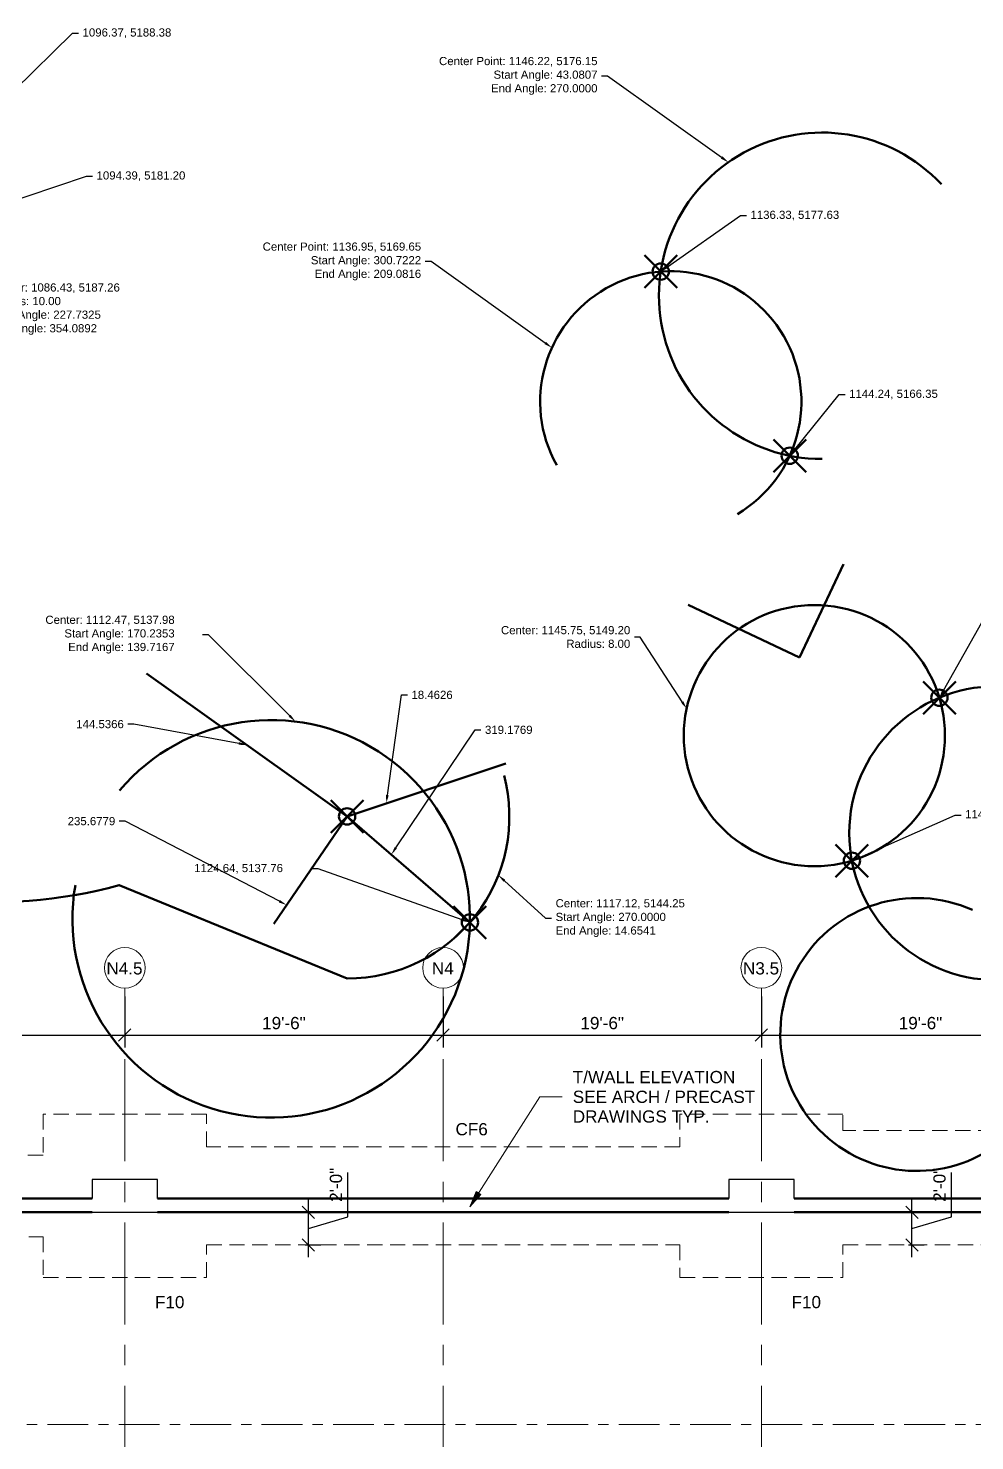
# Model space of a CAD drawing. Header units: feet. Extents: x 983 to 6590, y 136 to 5209.
# Drawn here: x 1097.6 to 1155.6, y 5106 to 5192.5 of the extents above; entities that cross this region are included whole.
import ezdxf
from ezdxf import colors
from ezdxf.entities.mleader import LeaderData, LeaderLine
from ezdxf.math import Vec2, Vec3

# ---------------------------------------------------------------- set-up
doc = ezdxf.new("R2010")
doc.units = ezdxf.units.FT
doc.header["$LTSCALE"] = 5
doc.header["$MEASUREMENT"] = 0
doc.header["$PDMODE"] = 35
doc.header["$PDSIZE"] = 1
for name, pattern in [('CENTER', [2, 1.25, -0.25, 0.25, -0.25]), ('Grid Line 1_2_', [0.875, 0.5, -0.125, 0.125, -0.125]), ('Hidden', [0.28125, 0.1875, -0.09375])]:
    doc.linetypes.add(name, pattern=pattern)
doc.layers.get('0').update_dxf_attribs({"color": 250})
doc.layers.get('Defpoints').update_dxf_attribs({"color": 250})
for name, color, linetype, lineweight in [('A-ANNO-DIMS', 250, 'Continuous', 9), ('A-DETL-MBND', 5, 'Hidden', 9), ('A-WALL', 250, 'Continuous', 13), ('G-ANNO-TEXT', 250, 'Continuous', 9), ('G-ANNO-TTLB-WIDE', 250, 'Continuous', 50), ('S-COLS', 250, 'Continuous', 9), ('S-FNDN-IDEN', 250, 'Continuous', 9), ('S-GRID', 1, 'CENTER', 9), ('S-GRID-IDEN', 1, 'Continuous', 9)]:
    doc.layers.add(name, color=color, linetype=linetype, lineweight=lineweight)
doc.styles.add('Arial', font='arial.ttf')
doc.styles.get("Standard").update_dxf_attribs({"font": 'arial.ttf'})
doc.dimstyles.new('Linear_-_3_32__Arial', dxfattribs={"dimtxt": 0.75, "dimasz": 0.75, "dimexe": 0.75, "dimexo": 0.5, "dimgap": 0.35, "dimtad": 1, "dimdec": 4, "dimlfac": 12, "dimrnd": 0.0625, "dimzin": 3, "dimdsep": 46, "dimlunit": 4, "dimtxsty": 'Arial', "dimblk1": 'OBLIQUE', "dimblk2": 'OBLIQUE', "dimsah": 1, "dimcen": 0.09, "dimdle": 0.75, "dimazin": 0, "dimtfac": 1, "dimtdec": 4, "dimtmove": 1, "dimatfit": 2, "dimfxl": 1, "dimtvp": 1, "dimfrac": 2, "dimtolj": 1, "dimtzin": 0, "dimarcsym": 2})

# ---------------------------------------------------------------- blocks, each defined once
blk = doc.blocks.new('Grid - Tag_Column_Grid_Head-327277-NORTH GARAGE FOUNDATION PLAN')
at = {"layer": 'S-GRID-IDEN'}
blk.add_circle((0, 0), 0.156, dxfattribs=at)
blk = doc.blocks.new('_Oblique')
at = {"color": 0, "linetype": 'ByBlock', "lineweight": -2}
blk.add_line((-0.5, -0.5), (0.5, 0.5), dxfattribs=at)
blk = doc.blocks.new('*D223')
at = {"layer": 'A-ANNO-DIMS', "color": 0, "lineweight": -2, "transparency": 16777216}
for p, q in [((1154.151, 5119.727), (1154.151, 5122.434)), ((1151.728, 5117.25), (1151.728, 5120.75)), ((1151.521, 5120), (1152.478, 5120)), ((1151.728, 5119), (1154.151, 5119.727)), ((1151.521, 5118), (1152.478, 5118))]:
    blk.add_line(p, q, dxfattribs=at)
at = {"layer": 'Defpoints', "color": 0, "transparency": 16777216}
for p in [(1151.021, 5120), (1151.728, 5120), (1151.021, 5118)]:
    blk.add_point(p, dxfattribs=at)
at = {"layer": 'A-ANNO-DIMS', "color": 0, "lineweight": -2, "transparency": 16777216, "xscale": 0.75, "yscale": 0.75, "zscale": 0.75}
for p, rotation in [((1151.728, 5120), 90), ((1151.728, 5118), 270)]:
    blk.add_blockref('_Oblique', p, dxfattribs=dict(at, rotation=rotation))
at = {"layer": 'A-ANNO-DIMS', "color": 0, "transparency": 16777216, "insert": (1153.418, 5121.681), "char_height": 0.75, "width": 3.20675, "attachment_point": 5, "rotation": 90, "style": 'Arial'}
blk.add_mtext('\\A1;2\'-0"', dxfattribs=at)
blk = doc.blocks.new('*D224')
at = {"layer": 'A-ANNO-DIMS', "color": 0, "lineweight": -2, "transparency": 16777216}
for p, q in [((1117.175, 5119.727), (1117.175, 5122.434)), ((1114.751, 5117.25), (1114.751, 5120.75)), ((1114.544, 5120), (1115.501, 5120)), ((1114.751, 5119), (1117.175, 5119.727)), ((1114.544, 5118), (1115.501, 5118))]:
    blk.add_line(p, q, dxfattribs=at)
at = {"layer": 'Defpoints', "color": 0, "transparency": 16777216}
for p in [(1114.044, 5120), (1114.751, 5120), (1114.044, 5118)]:
    blk.add_point(p, dxfattribs=at)
at = {"layer": 'A-ANNO-DIMS', "color": 0, "lineweight": -2, "transparency": 16777216, "xscale": 0.75, "yscale": 0.75, "zscale": 0.75}
for p, rotation in [((1114.751, 5120), 90), ((1114.751, 5118), 270)]:
    blk.add_blockref('_Oblique', p, dxfattribs=dict(at, rotation=rotation))
at = {"layer": 'A-ANNO-DIMS', "color": 0, "transparency": 16777216, "insert": (1116.442, 5121.681), "char_height": 0.75, "width": 3.20675, "attachment_point": 5, "rotation": 90, "style": 'Arial'}
blk.add_mtext('\\A1;2\'-0"', dxfattribs=at)
blk = doc.blocks.new('*D248')
at = {"layer": 'A-ANNO-DIMS', "color": 0, "lineweight": -2, "transparency": 16777216}
for p, q in [((1084, 5133.227), (1084, 5130.102)), ((1103.5, 5133.227), (1103.5, 5130.102)), ((1083.25, 5130.852), (1104.25, 5130.852))]:
    blk.add_line(p, q, dxfattribs=at)
at = {"layer": 'Defpoints', "color": 0, "transparency": 16777216}
for p in [(1084, 5133.727), (1103.5, 5133.727), (1103.5, 5130.852)]:
    blk.add_point(p, dxfattribs=at)
at = {"layer": 'A-ANNO-DIMS', "color": 0, "lineweight": -2, "transparency": 16777216, "xscale": 0.75, "yscale": 0.75, "zscale": 0.75, "rotation": 180}
blk.add_blockref('_Oblique', (1084, 5130.852), dxfattribs=at)
at = {"layer": 'A-ANNO-DIMS', "color": 0, "lineweight": -2, "transparency": 16777216, "xscale": 0.75, "yscale": 0.75, "zscale": 0.75}
blk.add_blockref('_Oblique', (1103.5, 5130.852), dxfattribs=at)
at = {"layer": 'A-ANNO-DIMS', "color": 0, "transparency": 16777216, "insert": (1093.75, 5131.585), "char_height": 0.75, "attachment_point": 5, "style": 'Arial'}
blk.add_mtext('\\A1;19\'-6"', dxfattribs=at)
blk = doc.blocks.new('*D249')
at = {"layer": 'A-ANNO-DIMS', "color": 0, "lineweight": -2, "transparency": 16777216}
for p, q in [((1103.5, 5133.227), (1103.5, 5130.102)), ((1123, 5133.227), (1123, 5130.102)), ((1102.75, 5130.852), (1123.75, 5130.852))]:
    blk.add_line(p, q, dxfattribs=at)
at = {"layer": 'Defpoints', "color": 0, "transparency": 16777216}
for p in [(1103.5, 5133.727), (1123, 5133.727), (1123, 5130.852)]:
    blk.add_point(p, dxfattribs=at)
at = {"layer": 'A-ANNO-DIMS', "color": 0, "lineweight": -2, "transparency": 16777216, "xscale": 0.75, "yscale": 0.75, "zscale": 0.75, "rotation": 180}
blk.add_blockref('_Oblique', (1103.5, 5130.852), dxfattribs=at)
at = {"layer": 'A-ANNO-DIMS', "color": 0, "lineweight": -2, "transparency": 16777216, "xscale": 0.75, "yscale": 0.75, "zscale": 0.75}
blk.add_blockref('_Oblique', (1123, 5130.852), dxfattribs=at)
at = {"layer": 'A-ANNO-DIMS', "color": 0, "transparency": 16777216, "insert": (1113.25, 5131.585), "char_height": 0.75, "attachment_point": 5, "style": 'Arial'}
blk.add_mtext('\\A1;19\'-6"', dxfattribs=at)
blk = doc.blocks.new('*D250')
at = {"layer": 'A-ANNO-DIMS', "color": 0, "lineweight": -2, "transparency": 16777216}
for p, q in [((1123, 5133.227), (1123, 5130.102)), ((1142.5, 5133.227), (1142.5, 5130.102)), ((1122.25, 5130.852), (1143.25, 5130.852))]:
    blk.add_line(p, q, dxfattribs=at)
at = {"layer": 'Defpoints', "color": 0, "transparency": 16777216}
for p in [(1123, 5133.727), (1142.5, 5133.727), (1142.5, 5130.852)]:
    blk.add_point(p, dxfattribs=at)
at = {"layer": 'A-ANNO-DIMS', "color": 0, "lineweight": -2, "transparency": 16777216, "xscale": 0.75, "yscale": 0.75, "zscale": 0.75, "rotation": 180}
blk.add_blockref('_Oblique', (1123, 5130.852), dxfattribs=at)
at = {"layer": 'A-ANNO-DIMS', "color": 0, "lineweight": -2, "transparency": 16777216, "xscale": 0.75, "yscale": 0.75, "zscale": 0.75}
blk.add_blockref('_Oblique', (1142.5, 5130.852), dxfattribs=at)
at = {"layer": 'A-ANNO-DIMS', "color": 0, "transparency": 16777216, "insert": (1132.75, 5131.585), "char_height": 0.75, "attachment_point": 5, "style": 'Arial'}
blk.add_mtext('\\A1;19\'-6"', dxfattribs=at)
blk = doc.blocks.new('*D251')
at = {"layer": 'A-ANNO-DIMS', "color": 0, "lineweight": -2, "transparency": 16777216}
for p, q in [((1142.5, 5133.227), (1142.5, 5130.102)), ((1162, 5133.227), (1162, 5130.102)), ((1141.75, 5130.852), (1162.75, 5130.852))]:
    blk.add_line(p, q, dxfattribs=at)
at = {"layer": 'Defpoints', "color": 0, "transparency": 16777216}
for p in [(1142.5, 5133.727), (1162, 5133.727), (1162, 5130.852)]:
    blk.add_point(p, dxfattribs=at)
at = {"layer": 'A-ANNO-DIMS', "color": 0, "lineweight": -2, "transparency": 16777216, "xscale": 0.75, "yscale": 0.75, "zscale": 0.75, "rotation": 180}
blk.add_blockref('_Oblique', (1142.5, 5130.852), dxfattribs=at)
at = {"layer": 'A-ANNO-DIMS', "color": 0, "lineweight": -2, "transparency": 16777216, "xscale": 0.75, "yscale": 0.75, "zscale": 0.75}
blk.add_blockref('_Oblique', (1162, 5130.852), dxfattribs=at)
at = {"layer": 'A-ANNO-DIMS', "color": 0, "transparency": 16777216, "insert": (1152.25, 5131.585), "char_height": 0.75, "attachment_point": 5, "style": 'Arial'}
blk.add_mtext('\\A1;19\'-6"', dxfattribs=at)

msp = doc.modelspace()

# ---------------------------------------------------------------- hatches: boundary and pattern name
at = {"layer": 'G-ANNO-TEXT'}
msp.add_hatch(color=7, dxfattribs=at).paths.add_polyline_path([(1124.6306219, 5120.3299065), (1125.3171888, 5121.0780489), (1125.019904, 5121.2677501)], flags=0)

# ---------------------------------------------------------------- linework, layer by layer
at = {"layer": 'A-DETL-MBND'}
for points in [[(1212, 4995), (1212, 5107.8333333), (1209.5208333, 5107.8333333), (1209.5208333, 5108), (1212, 5108), (1212, 5118), (1212, 5125), (1205, 5125), (1185, 5125), (1185, 5126), (1175, 5126), (1175, 5125), (1147.5, 5125), (1147.5, 5126), (1137.5, 5126), (1137.5, 5124), (1108.5, 5124), (1108.5, 5126), (1098.5, 5126), (1098.5, 5123.5), (1069.5, 5123.5)], [(1069.5, 5118.5), (1098.5, 5118.5), (1098.5, 5116), (1108.5, 5116), (1108.5, 5118), (1137.5, 5118), (1137.5, 5116), (1147.5, 5116), (1147.5, 5118), (1175, 5118), (1175, 5116), (1176.9166667, 5116), (1176.9166667, 5112), (1175, 5112), (1175, 5102)]]:
    msp.add_lwpolyline(points, dxfattribs=at)
at = {"layer": 'A-WALL', "lineweight": 50}
for p, q in [((1101.5, 5120.8333333), (1066.5, 5120.8333333)), ((1140.5, 5120.8333333), (1105.5, 5120.8333333)), ((1178, 5120.8333333), (1144.5, 5120.8333333)), ((1066.5, 5120), (1101.5, 5120)), ((1105.5, 5120), (1140.5, 5120)), ((1144.5, 5120), (1178, 5120))]:
    msp.add_line(p, q, dxfattribs=at)
at = {"layer": 'G-ANNO-TEXT', "color": 7}
for p, q in [((1124.6306219, 5120.3299065), (1128.9336165, 5127.0732221)), ((1128.9336165, 5127.0732221), (1130.3061498, 5127.0732221)), ((1125.019904, 5121.2677501), (1124.6306219, 5120.3299065)), ((1124.6306219, 5120.3299065), (1125.3171888, 5121.0780489)), ((1125.3171888, 5121.0780489), (1125.019904, 5121.2677501))]:
    msp.add_line(p, q, dxfattribs=at)
at = {"layer": 'G-ANNO-TTLB-WIDE'}
for p, q in [((1144.8358068, 5153.9949197), (1147.5246981, 5159.699093)), ((1138.0244508, 5157.2057261), (1144.8358068, 5153.9949197)), ((1117.1232785, 5144.2530066), (1104.837247, 5153.0047161)), ((1117.1232785, 5144.2530066), (1126.8398274, 5147.4970642)), ((1117.1232785, 5144.2530066), (1112.6234478, 5137.6619723)), ((1117.1232785, 5144.2530066), (1124.6438117, 5137.7561608))]:
    msp.add_line(p, q, dxfattribs=at)
msp.add_lwpolyline([(1048.7784133, 5135.121209), (1062.5765055, 5142.4592522, -0.2493720334), (1081.4580776, 5142.4592522, 0.1911698935), (1103.1638082, 5140.0401164), (1117.1232785, 5134.3148264)], format="xyb", dxfattribs=at)
for centre, radius in [((1145.748662, 5149.2010772), 8), ((1156.8871985, 5143.2253446), 9)]:
    msp.add_circle(centre, radius, dxfattribs=at)
for centre, radius, start, end in [((1146.2241298, 5176.1484553), 10, 43.080652277, 270), ((1136.9516376, 5169.6547432), 8, 300.722189391, 209.081588322), ((1112.4702666, 5137.9751219), 12.1755142, 170.235306504, 139.716700387), ((1117.1232785, 5144.2530066), 9.9381802, 270, 14.654113615), ((1152.0191533, 5130.8901788), 8.3598753, 65.857622241, 38.926104745)]:
    msp.add_arc(centre, radius, start, end, dxfattribs=at)
for p in [(1136.3346244, 5177.6309136), (1144.2362545, 5166.3480292), (1153.4039959, 5151.523977), (1117.1232785, 5144.2530066), (1148.0467388, 5141.5382551), (1124.6438117, 5137.7561608)]:
    msp.add_point(p, dxfattribs=at)
at = {"layer": 'S-COLS', "lineweight": 30}
for p, q in [((1105.5, 5122), (1101.5, 5122)), ((1101.5, 5122), (1101.5, 5120.8333333)), ((1105.5, 5120.8333333), (1105.5, 5122)), ((1144.5, 5122), (1140.5, 5122)), ((1140.5, 5122), (1140.5, 5120.8333333)), ((1144.5, 5120.8333333), (1144.5, 5122)), ((1101.5, 5120), (1105.5, 5120)), ((1140.5, 5120), (1144.5, 5120))]:
    msp.add_line(p, q, dxfattribs=at)
at = {"layer": 'S-GRID'}
for p, q in [((1103.5, 4983.1206391), (1103.5, 5133.7266495)), ((1123, 4983.1206391), (1123, 5133.7266495)), ((1142.5, 4983.1206391), (1142.5, 5133.7266495))]:
    msp.add_line(p, q, dxfattribs=at)
at = {"layer": 'S-GRID', "linetype": 'Grid Line 1_2_'}
for p, q in [((1223.7579736, 5120), (987.5957821, 5120)), ((1223.7579736, 5107), (987.5957821, 5107))]:
    msp.add_line(p, q, dxfattribs=at)

# ---------------------------------------------------------------- block references
at = {"layer": 'S-GRID-IDEN', "xscale": 7.999999999999992, "yscale": 7.999999999999992, "zscale": 7.999999999999992}
for p in [(1103.5, 5134.9766495), (1123, 5134.9766495), (1142.5, 5134.9766495)]:
    msp.add_blockref('Grid - Tag_Column_Grid_Head-327277-NORTH GARAGE FOUNDATION PLAN', p, dxfattribs=at)

# ---------------------------------------------------------------- texts
at = {"layer": 'G-ANNO-TEXT', "color": 7, "char_height": 0.75, "attachment_point": 1, "style": 'Arial'}
for s, insert, width in [('T/WALL ELEVATION', (1130.9461498, 5128.6566538), 12.221), ('SEE ARCH / PRECAST ', (1130.9461498, 5127.4483205), 14.0895), ('DRAWINGS TYP.', (1130.9461498, 5126.2399872), 10.302)]:
    msp.add_mtext(s, dxfattribs=dict(at, insert=insert, width=width))
at = {"layer": 'S-FNDN-IDEN', "char_height": 0.75, "attachment_point": 1, "style": 'Arial'}
for s, insert, width in [('CF6', (1123.7601065, 5125.4621824), 2.424), ('F10', (1105.3481904, 5114.8700539), 2.19675), ('F10', (1144.3481904, 5114.8700539), 2.19675)]:
    msp.add_mtext(s, dxfattribs=dict(at, insert=insert, width=width))
at = {"layer": 'S-GRID-IDEN', "char_height": 0.75, "attachment_point": 1, "style": 'Arial'}
for s, insert, width in [('N4.5', (1102.3736313, 5135.316739), 2.70175), ('N4', (1122.3114266, 5135.316739), 1.64125), ('N3.5', (1141.3736313, 5135.316739), 2.70175)]:
    msp.add_mtext(s, dxfattribs=dict(at, insert=insert, width=width))

# ---------------------------------------------------------------- dimensions: what is measured, and where the dimension line sits
at = {"layer": 'A-ANNO-DIMS'}
for base, p1, p2, picture, middle in [((1103.5, 5130.8523046), (1084, 5133.7266495), (1103.5, 5133.7266495), '*D248', (1093.75, 5131.5852344)), ((1123, 5130.8523046), (1103.5, 5133.7266495), (1123, 5133.7266495), '*D249', (1113.25, 5131.5852344)), ((1142.5, 5130.8523046), (1123, 5133.7266495), (1142.5, 5133.7266495), '*D250', (1132.75, 5131.5852344)), ((1162, 5130.8523046), (1142.5, 5133.7266495), (1162, 5133.7266495), '*D251', (1152.25, 5131.5852344))]:
    dim = msp.add_linear_dim(base=base, p1=p1, p2=p2, dimstyle='Linear_-_3_32__Arial', override={"dimscale": 1, "dimpost": '<>'}, dxfattribs=at)
    dim.commit()
    dim.dimension.update_dxf_attribs({"geometry": picture, "text_midpoint": middle})
for base, p1, p2, picture, middle in [((1114.7514555, 5120), (1114.0443487, 5118), (1114.0443487, 5120), '*D224', (1116.442315, 5120.0771368)), ((1151.7276122, 5120), (1151.0205054, 5118), (1151.0205054, 5120), '*D223', (1153.4184717, 5120.0771368))]:
    dim = msp.add_linear_dim(base=base, p1=p1, p2=p2, angle=90, dimstyle='Linear_-_3_32__Arial', override={"dimscale": 1, "dimpost": '<>', "dimfxl": 24}, dxfattribs=at)
    dim.commit()
    dim.dimension.update_dxf_attribs({"geometry": picture, "text_midpoint": middle})

# ---------------------------------------------------------------- leaders
at = {"layer": 'G-ANNO-TTLB-WIDE'}
ml = msp.add_multileader_mtext('Standard', dxfattribs=at)
ml.set_content('1096.37, 5188.38', color=256)
ml.set_leader_properties()
ml.build(insert=Vec2(0, 0))
ml.multileader.update_dxf_attribs({"text_left_attachment_type": 2, "text_right_attachment_type": 2, "dogleg_length": 0.36, "arrow_head_size": 0.5})
ctx = ml.context
ctx.base_point, ctx.char_height, ctx.arrow_head_size, ctx.landing_gap_size, ctx.plane_origin = Vec3(1100.664597, 5192.2301082), 0.5, 0.5, 0.25, Vec3(1096.3718553, 5188.3762164)
ctx.left_attachment, ctx.right_attachment = 2, 2
notes = []
notes.append((ctx, [(0, (1, 1, 0), (1100.304597, 5192.2301082), (1, 0), 0.36, [(0, [(1096.3718553, 5188.3762164)], 0, [])])]))
ctx.mtext.insert, ctx.mtext.flow_direction = Vec3(1100.914597, 5192.5305857), 5
ml = msp.add_multileader_mtext('Standard', dxfattribs=at)
ml.set_content(' Center Point: 1146.22, 5176.15\\PStart Angle: 43.0807 \\PEnd Angle: 270.0000', color=256)
ml.set_leader_properties()
ml.build(insert=Vec2(0, 0))
ml.multileader.update_dxf_attribs({"text_left_attachment_type": 2, "text_right_attachment_type": 2, "dogleg_length": 0.36, "arrow_head_size": 0.5})
ctx = ml.context
ctx.base_point, ctx.char_height, ctx.arrow_head_size, ctx.landing_gap_size, ctx.plane_origin = Vec3(1121.5617204, 5189.612391), 0.5, 0.5, 0.25, Vec3(1140.4727765, 5184.3290382)
ctx.left_attachment, ctx.right_attachment, ctx.text_align_type = 2, 2, 2
notes.append((ctx, [(0, (1, 1, 0), (1133.0707654, 5189.612391), (-1, 0), 0.36, [(0, [(1140.4727765, 5184.3290382)], 0, [])])]))
ctx.mtext.insert, ctx.mtext.width, ctx.mtext.alignment, ctx.mtext.flow_direction = Vec3(1132.4607654, 5190.7787734), 11.899863415, 3, 5
ml = msp.add_multileader_mtext('Standard', dxfattribs=at)
ml.set_content('1094.39, 5181.20', color=256)
ml.set_leader_properties()
ml.build(insert=Vec2(0, 0))
ml.multileader.update_dxf_attribs({"text_left_attachment_type": 2, "text_right_attachment_type": 2, "dogleg_length": 0.36, "arrow_head_size": 0.5})
ctx = ml.context
ctx.base_point, ctx.char_height, ctx.arrow_head_size, ctx.landing_gap_size, ctx.plane_origin = Vec3(1101.5227538, 5183.4701484), 0.5, 0.5, 0.25, Vec3(1094.391581, 5181.199192)
ctx.left_attachment, ctx.right_attachment = 2, 2
notes.append((ctx, [(0, (1, 1, 0), (1101.1627538, 5183.4701484), (1, 0), 0.36, [(0, [(1094.391581, 5181.199192)], 0, [])])]))
ctx.mtext.insert, ctx.mtext.flow_direction = Vec3(1101.7727538, 5183.7706259), 5
ml = msp.add_multileader_mtext('Standard', dxfattribs=at)
ml.set_content('1136.33, 5177.63', color=256)
ml.set_leader_properties()
ml.build(insert=Vec2(0, 0))
ml.multileader.update_dxf_attribs({"text_left_attachment_type": 2, "text_right_attachment_type": 2, "dogleg_length": 0.36, "arrow_head_size": 0.5})
ctx = ml.context
ctx.base_point, ctx.char_height, ctx.arrow_head_size, ctx.landing_gap_size, ctx.plane_origin = Vec3(1141.5832767, 5181.0577031), 0.5, 0.5, 0.25, Vec3(1136.3346244, 5177.6309136)
ctx.left_attachment, ctx.right_attachment = 2, 2
notes.append((ctx, [(0, (1, 1, 0), (1141.2232767, 5181.0577031), (1, 0), 0.36, [(0, [(1136.3346244, 5177.6309136)], 0, [])])]))
ctx.mtext.insert, ctx.mtext.flow_direction = Vec3(1141.8332767, 5181.3581806), 5
ml = msp.add_multileader_mtext('Standard', dxfattribs=at)
ml.set_content(' Center Point: 1136.95, 5169.65\\PStart Angle: 300.7222 \\PEnd Angle: 209.0816', color=256)
ml.set_leader_properties()
ml.build(insert=Vec2(0, 0))
ml.multileader.update_dxf_attribs({"text_left_attachment_type": 2, "text_right_attachment_type": 2, "dogleg_length": 0.36, "arrow_head_size": 0.5})
ctx = ml.context
ctx.base_point, ctx.char_height, ctx.arrow_head_size, ctx.landing_gap_size, ctx.plane_origin = Vec3(1110.7532361, 5178.24481), 0.5, 0.5, 0.25, Vec3(1129.6670208, 5172.9614572)
ctx.left_attachment, ctx.right_attachment, ctx.text_align_type = 2, 2, 2
notes.append((ctx, [(0, (1, 1, 0), (1122.2650097, 5178.24481), (-1, 0), 0.36, [(0, [(1129.6670208, 5172.9614572)], 0, [])])]))
ctx.mtext.insert, ctx.mtext.width, ctx.mtext.alignment, ctx.mtext.flow_direction = Vec3(1121.6550097, 5179.4111924), 11.899863415, 3, 5
ml = msp.add_multileader_mtext('Standard', dxfattribs=at)
ml.set_content('Center: 1086.43, 5187.26\\PRadius: 10.00\\PStart Angle: 227.7325\\PEnd Angle: 354.0892', color=256)
ml.set_leader_properties()
ml.build(insert=Vec2(0, 0))
ml.multileader.update_dxf_attribs({"text_left_attachment_type": 2, "text_right_attachment_type": 2, "dogleg_length": 0.36, "arrow_head_size": 0.5})
ctx = ml.context
ctx.base_point, ctx.char_height, ctx.arrow_head_size, ctx.landing_gap_size, ctx.plane_origin = Vec3(1095.02528, 5175.32347), 0.5, 0.5, 0.25, Vec3(1090.0039126, 5177.9149686)
ctx.left_attachment, ctx.right_attachment = 2, 2
notes.append((ctx, [(0, (1, 1, 0), (1094.66528, 5175.32347), (1, 0), 0.36, [(0, [(1090.0039126, 5177.9149686)], 0, [])])]))
ctx.mtext.insert, ctx.mtext.flow_direction = Vec3(1095.27528, 5176.9075423), 5
ml = msp.add_multileader_mtext('Standard', dxfattribs=at)
ml.set_content('1144.24, 5166.35', color=256)
ml.set_leader_properties()
ml.build(insert=Vec2(0, 0))
ml.multileader.update_dxf_attribs({"text_left_attachment_type": 2, "text_right_attachment_type": 2, "dogleg_length": 0.36, "arrow_head_size": 0.5})
ctx = ml.context
ctx.base_point, ctx.char_height, ctx.arrow_head_size, ctx.landing_gap_size, ctx.plane_origin = Vec3(1147.6260333, 5170.093246), 0.5, 0.5, 0.25, Vec3(1144.2362545, 5166.3480292)
ctx.left_attachment, ctx.right_attachment = 2, 2
notes.append((ctx, [(0, (1, 1, 0), (1147.2660333, 5170.093246), (1, 0), 0.36, [(0, [(1144.2362545, 5166.3480292)], 0, [])])]))
ctx.mtext.insert, ctx.mtext.flow_direction = Vec3(1147.8760333, 5170.3937235), 5
ml = msp.add_multileader_mtext('Standard', dxfattribs=at)
ml.set_content('Center: 1112.47, 5137.98\\PStart Angle: 170.2353 \\PEnd Angle: 139.7167', color=256)
ml.set_leader_properties()
ml.build(insert=Vec2(0, 0))
ml.multileader.update_dxf_attribs({"text_left_attachment_type": 2, "text_right_attachment_type": 2, "dogleg_length": 0.36, "arrow_head_size": 0.5})
ctx = ml.context
ctx.base_point, ctx.char_height, ctx.arrow_head_size, ctx.landing_gap_size, ctx.plane_origin = Vec3(1098.4490933, 5155.3809483), 0.5, 0.5, 0.25, Vec3(1113.9579494, 5150.0594069)
ctx.left_attachment, ctx.right_attachment, ctx.text_align_type = 2, 2, 2
notes.append((ctx, [(0, (1, 1, 0), (1108.6225312, 5155.3809483), (-1, 0), 0.36, [(0, [(1113.9579494, 5150.0594069)], 0, [])])]))
ctx.mtext.insert, ctx.mtext.alignment, ctx.mtext.flow_direction = Vec3(1106.5561874, 5156.5473308), 3, 5
ml = msp.add_multileader_mtext('Standard', dxfattribs=at)
ml.set_content('1153.40, 5151.52', color=256)
ml.set_leader_properties()
ml.build(insert=Vec2(0, 0))
ml.multileader.update_dxf_attribs({"text_left_attachment_type": 2, "text_right_attachment_type": 2, "dogleg_length": 0.36, "arrow_head_size": 0.5})
ctx = ml.context
ctx.base_point, ctx.char_height, ctx.arrow_head_size, ctx.landing_gap_size, ctx.plane_origin = Vec3(1156.5437119, 5156.4656932), 0.5, 0.5, 0.25, Vec3(1153.4039959, 5151.523977)
ctx.left_attachment, ctx.right_attachment = 2, 2
notes.append((ctx, [(0, (1, 1, 0), (1156.1837119, 5156.4656932), (1, 0), 0.36, [(0, [(1153.4039959, 5151.523977)], 0, [])])]))
ctx.mtext.insert, ctx.mtext.flow_direction = Vec3(1156.7937119, 5156.7661707), 5
ml = msp.add_multileader_mtext('Standard', dxfattribs=at)
ml.set_content('Center: 1145.75, 5149.20\\PRadius: 8.00', color=256)
ml.set_leader_properties()
ml.build(insert=Vec2(0, 0))
ml.multileader.update_dxf_attribs({"text_left_attachment_type": 2, "text_right_attachment_type": 2, "dogleg_length": 0.36, "arrow_head_size": 0.5})
ctx = ml.context
ctx.base_point, ctx.char_height, ctx.arrow_head_size, ctx.landing_gap_size, ctx.plane_origin = Vec3(1126.3647502, 5155.2353951), 0.5, 0.5, 0.25, Vec3(1137.9200469, 5150.8481309)
ctx.left_attachment, ctx.right_attachment, ctx.text_align_type = 2, 2, 2
notes.append((ctx, [(0, (1, 1, 0), (1135.0791158, 5155.2353951), (-1, 0), 0.36, [(0, [(1137.9200469, 5150.8481309)], 0, [])])]))
ctx.mtext.insert, ctx.mtext.alignment, ctx.mtext.flow_direction = Vec3(1134.4691158, 5155.9116116), 3, 5
ml = msp.add_multileader_mtext('Standard', dxfattribs=at)
ml.set_content('18.4626', color=256)
ml.set_leader_properties()
ml.build(insert=Vec2(0, 0))
ml.multileader.update_dxf_attribs({"text_left_attachment_type": 2, "text_right_attachment_type": 2, "dogleg_length": 0.36, "arrow_head_size": 0.5})
ctx = ml.context
ctx.base_point, ctx.char_height, ctx.arrow_head_size, ctx.landing_gap_size, ctx.plane_origin = Vec3(1120.8133926, 5151.6933701), 0.5, 0.5, 0.25, Vec3(1119.5190218, 5145.0528718)
ctx.left_attachment, ctx.right_attachment = 2, 2
notes.append((ctx, [(0, (1, 1, 0), (1120.4533926, 5151.6933701), (1, 0), 0.36, [(0, [(1119.5190218, 5145.0528718)], 0, [])])]))
ctx.mtext.insert, ctx.mtext.flow_direction = Vec3(1121.0633926, 5151.9486566), 5
ml = msp.add_multileader_mtext('Standard', dxfattribs=at)
ml.set_content('144.5366', color=256)
ml.set_leader_properties()
ml.build(insert=Vec2(0, 0))
ml.multileader.update_dxf_attribs({"text_left_attachment_type": 2, "text_right_attachment_type": 2, "dogleg_length": 0.36, "arrow_head_size": 0.5})
ctx = ml.context
ctx.base_point, ctx.char_height, ctx.arrow_head_size, ctx.landing_gap_size, ctx.plane_origin = Vec3(1100.3846254, 5149.9011978), 0.5, 0.5, 0.25, Vec3(1110.9802627, 5148.6288613)
ctx.left_attachment, ctx.right_attachment, ctx.text_align_type = 2, 2, 2
notes.append((ctx, [(0, (1, 1, 0), (1104.0498778, 5149.9011978), (-1, 0), 0.36, [(0, [(1110.9802627, 5148.6288613)], 0, [])])]))
ctx.mtext.insert, ctx.mtext.alignment, ctx.mtext.flow_direction = Vec3(1103.4398778, 5150.1566548), 3, 5
ml = msp.add_multileader_mtext('Standard', dxfattribs=at)
ml.set_content('319.1769', color=256)
ml.set_leader_properties()
ml.build(insert=Vec2(0, 0))
ml.multileader.update_dxf_attribs({"text_left_attachment_type": 2, "text_right_attachment_type": 2, "dogleg_length": 0.36, "arrow_head_size": 0.5})
ctx = ml.context
ctx.base_point, ctx.char_height, ctx.arrow_head_size, ctx.landing_gap_size, ctx.plane_origin = Vec3(1125.3188917, 5149.5515057), 0.5, 0.5, 0.25, Vec3(1119.8304611, 5141.914323)
ctx.left_attachment, ctx.right_attachment = 2, 2
notes.append((ctx, [(0, (1, 1, 0), (1124.9588917, 5149.5515057), (1, 0), 0.36, [(0, [(1119.8304611, 5141.914323)], 0, [])])]))
ctx.mtext.insert, ctx.mtext.flow_direction = Vec3(1125.5688917, 5149.8069627), 5
ml = msp.add_multileader_mtext('Standard', dxfattribs=at)
ml.set_content('235.6779', color=256)
ml.set_leader_properties()
ml.build(insert=Vec2(0, 0))
ml.multileader.update_dxf_attribs({"text_left_attachment_type": 2, "text_right_attachment_type": 2, "dogleg_length": 0.36, "arrow_head_size": 0.5})
ctx = ml.context
ctx.base_point, ctx.char_height, ctx.arrow_head_size, ctx.landing_gap_size, ctx.plane_origin = Vec3(1099.8027552, 5143.9564309), 0.5, 0.5, 0.25, Vec3(1113.4148881, 5138.8212181)
ctx.left_attachment, ctx.right_attachment, ctx.text_align_type = 2, 2, 2
notes.append((ctx, [(0, (1, 1, 0), (1103.5249653, 5143.9564309), (-1, 0), 0.36, [(0, [(1113.4148881, 5138.8212181)], 0, [])])]))
ctx.mtext.insert, ctx.mtext.alignment, ctx.mtext.flow_direction = Vec3(1102.9149653, 5144.2118879), 3, 5
ml = msp.add_multileader_mtext('Standard', dxfattribs=at)
ml.set_content('1148.05, 5141.54', color=256)
ml.set_leader_properties()
ml.build(insert=Vec2(0, 0))
ml.multileader.update_dxf_attribs({"text_left_attachment_type": 2, "text_right_attachment_type": 2, "dogleg_length": 0.36, "arrow_head_size": 0.5})
ctx = ml.context
ctx.base_point, ctx.char_height, ctx.arrow_head_size, ctx.landing_gap_size, ctx.plane_origin = Vec3(1154.7315786, 5144.3370379), 0.5, 0.5, 0.25, Vec3(1148.0467388, 5141.5382551)
ctx.left_attachment, ctx.right_attachment = 2, 2
notes.append((ctx, [(0, (1, 1, 0), (1154.3715786, 5144.3370379), (1, 0), 0.36, [(0, [(1148.0467388, 5141.5382551)], 0, [])])]))
ctx.mtext.insert, ctx.mtext.flow_direction = Vec3(1154.9815786, 5144.6375154), 5
ml = msp.add_multileader_mtext('Standard', dxfattribs=at)
ml.set_content('1124.64, 5137.76', color=256)
ml.set_leader_properties()
ml.build(insert=Vec2(0, 0))
ml.multileader.update_dxf_attribs({"text_left_attachment_type": 2, "text_right_attachment_type": 2, "dogleg_length": 0.36, "arrow_head_size": 0.5})
ctx = ml.context
ctx.base_point, ctx.char_height, ctx.arrow_head_size, ctx.landing_gap_size, ctx.plane_origin = Vec3(1107.6117166, 5141.0364641), 0.5, 0.5, 0.25, Vec3(1124.6437903, 5137.7561359)
ctx.left_attachment, ctx.right_attachment, ctx.text_align_type = 2, 2, 2
notes.append((ctx, [(0, (1, 1, 0), (1115.3506388, 5141.0364641), (-1, 0), 0.36, [(0, [(1124.6437903, 5137.7561359)], 0, [])])]))
ctx.mtext.insert, ctx.mtext.alignment, ctx.mtext.flow_direction = Vec3(1113.1915256, 5141.3369416), 3, 5
ml = msp.add_multileader_mtext('Standard', dxfattribs=at)
ml.set_content('Center: 1117.12, 5144.25\\PStart Angle: 270.0000\\PEnd Angle: 14.6541', color=256)
ml.set_leader_properties()
ml.build(insert=Vec2(0, 0))
ml.multileader.update_dxf_attribs({"text_left_attachment_type": 2, "text_right_attachment_type": 2, "dogleg_length": 0.36, "arrow_head_size": 0.5})
ctx = ml.context
ctx.base_point, ctx.char_height, ctx.arrow_head_size, ctx.landing_gap_size, ctx.plane_origin = Vec3(1129.6432609, 5138.0120909), 0.5, 0.5, 0.25, Vec3(1126.3851628, 5140.6495466)
ctx.left_attachment, ctx.right_attachment = 2, 2
notes.append((ctx, [(0, (1, 1, 0), (1129.2832609, 5138.0120909), (1, 0), 0.36, [(0, [(1126.3851628, 5140.6495466)], 0, [])])]))
ctx.mtext.insert, ctx.mtext.flow_direction = Vec3(1129.8932609, 5139.1784734), 5
for ctx, leaders in notes:
    for number, flags, end, landing, length, lines in leaders:
        leader = LeaderData()
        leader.index, (leader.has_last_leader_line, leader.has_dogleg_vector, leader.attachment_direction) = number, flags
        leader.last_leader_point, leader.dogleg_vector, leader.dogleg_length = Vec3(end), Vec3(landing), length
        for number, points, colour, breaks in lines:
            line = LeaderLine()
            line.index, line.vertices, line.color, line.breaks = number, Vec3.list(points), colors.encode_raw_color(colour), breaks
            leader.lines.append(line)
        ctx.leaders.append(leader)

doc.saveas('drawing.dxf')
